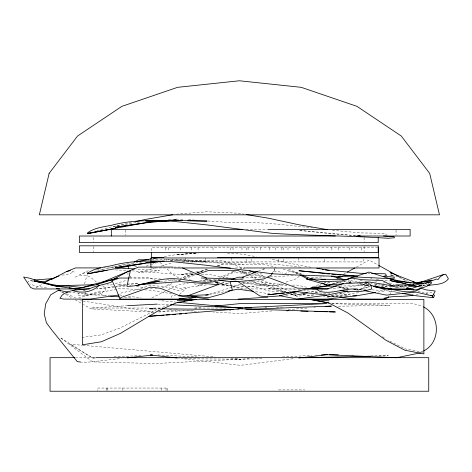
<?xml version="1.0" encoding="UTF-8"?>
<svg xmlns="http://www.w3.org/2000/svg" width="472" height="472" viewBox="0 0 472 472"><rect width="100%" height="100%" fill="white"/><g stroke="black" fill="none" stroke-linecap="round" stroke-linejoin="round"><path stroke-width="0.35" stroke-dasharray="2.36 1.77" d="M127.894 274.521L128.065 272.739M171.271 297.507L172.156 295.502L175.495 295.212M84.482 283.837L87.285 274.574M141.24 289.643L119.552 288.504L85.338 295.56L85.928 293.572L84.394 290.528M389.772 294.805L392.014 290.404M129.747 277.495L130.573 276.498L128.968 275.312M272.362 272.751L273.813 271.164M79.709 292.469L77.455 294.894L82.128 296.009L100.56 291.395C100.465 297.425 106.896 294.976 110.572 295.283M27.24 282.752L29.795 280.397L32.721 280.167M299.283 276.197L296.493 278.698L285.058 282.398M179.431 294.445L186.269 288.445L178.841 290.77L164.067 286.439L149.193 285.495L139.942 288.829L119.552 293.395M375.116 285.353L376.261 284.451L379.948 284.504M421.36 352.401L423.118 351.262M428.063 283.902L429.184 283.206M35.878 287.867L42.692 283.908M129.245 264.94L133.57 262.52M281.265 283.873C275.093 286.71 267.707 284.675 261.146 284.864L252.39 281.536M329.102 282.197L327.167 283.265L329.869 282.138M343.291 274.344L346.513 272.556M356.189 267.205L369.086 260.066L378.066 265.034M75.184 277.141L89.91 269.884M375.281 282.167L376.514 281.56M222.973 277.583L235.493 271.477M151.831 297.814L165.005 291.466M167.643 290.197L178.841 284.799L188.239 283.259M284.728 273.854L290.25 271.276L299.454 274.344M385.636 235.392L386.556 234.973L385.347 233.404L360.183 232.891L330.736 230.1M78.517 298.027L89.91 294.829L97.645 295.124L105.864 290.068L104.2 286.628L102.395 285.885M162.179 287.802L173 283.165M178.41 280.846L181.112 279.69M183.815 278.527L193.962 274.185M197.343 272.739L207.686 268.987M209.509 281.495L215.598 279.029M219.657 277.383L234.531 271.347M239.941 269.152L243.322 267.783L244.791 267.783M420.121 285.483L421.484 284.946M220.914 284.887L222.359 285.005L229.233 282.356M258.095 271.258L262.22 269.671M389.453 276.22L391.441 275.483L394.468 276.144M168.433 305.183L158.267 308.906L120.325 327.898L101.35 334.854L82.382 337.415M83.09 290.941L86.659 289.666M210.5 281.495L219.533 279.094M193.284 273.843L180.434 278.344L194.411 273.66M196.665 272.657L201.397 270.999L203.568 270.875M312.387 286.828L320.636 283.991M324.76 282.569L326.134 282.097M180.906 279.943L178.841 280.651L167.271 279.636M184.351 278.763L196.075 274.745M346.194 282.569L354.796 279.648M197.207 272.722L208.382 268.975M217.468 265.925L222.359 264.285L264.279 264.285L276.161 267.323M354.773 282.049L356.702 281.406L359.576 282.008M313.691 294.758L309.331 295.342L304.387 294.646L301.071 295.738L297.413 296.292L291.206 294.268M146.09 266.137L150.916 264.556M151.6 264.326L158.857 262.149M332.754 283.825L338.341 282.014M420.699 285.979L421.832 285.613L420.871 284.522M217.468 265.854L222.359 264.285M193.974 283.725L198.163 285.43L201.627 284.339M242.921 283.855L251.741 281.265M368.838 284.303C364.573 285.471 362.071 290.805 356.903 288.958M202.795 284.362L198.163 285.43M213.975 280.94L219.563 279.235M112.454 284.575L111.067 284.994L106.884 284.846M115.221 283.731L127.67 279.937M155.282 267.83L138.514 272.81L159.477 270.527L135.942 269.058M160.875 266.173L172.752 262.644M356.702 290.274L369.971 286.327M374.166 285.076L376.261 284.451M222.359 285.005L229.345 282.976M358.112 290.25L370.113 286.828M374.343 285.619L378.579 284.415M382.816 283.206L384.934 282.604M231.958 287.3L210.683 293.82L209.214 293.838M232.643 287.112L238.124 285.613L243.635 286.48M314.588 286.681L322.276 284.592M82.677 273.447L87.662 272.114M97.014 230.69L111.799 226.802L131.511 222.483M94.199 271.837L111.799 267.199L130.089 263.193M334.849 283.76L346.731 280.864L341.622 281.831M395.023 287.914L406.392 285.525M412.788 284.179L414.209 283.878M332.223 283.719L340.896 281.979M425.732 293.165L430.027 292.298L432.464 293.041M240.69 284.321L232.318 285.885L220.648 284.834M358.643 292.634L343.569 294.959L331.143 295.59M311.148 292.127L317.656 290.87M320.547 290.31L323.444 289.749M209.208 294.64L226.56 291.342M349.469 292.038L327.055 296.333L337.179 297.272M139.954 221.887L111.799 226.802M142.037 261.907L111.799 267.199M415.985 295.024L420.068 294.28M191.278 272.769L180.434 274.669L192.723 273.247M195.614 272.014L203.603 271.005M377.665 292.144L384.898 290.899M164.28 256.62L176.392 254.567L196.812 253.128M396.551 287.879L407.395 286.085M421.726 286.126L425.827 285.448M202.7 280.887L208.482 279.937L199.084 280.315M391.494 286.769L380.65 286.646M394.385 286.297L398.722 285.589M368.366 284.114L348.124 287.005L330.778 288.622M392.214 286.699L390.049 287.005L407.395 285.749M392.94 286.592L400.167 285.56M126.225 284.893L96.595 288.958L113.941 287.177M126.95 284.793L138.514 283.206L117.552 284.811L126.225 285.672M160.197 281.737L175.377 279.695M329.952 293.761L327.055 294.139L303.921 290.268M206.311 284.935L178.841 288.504L165.743 283.825M293.006 358.749L240.478 365.316L183.047 358.72M197.06 272.745L200.677 272.326M119.363 358.726L84.335 362.567L81.503 362.177M114.661 287.1L126.225 285.914M129.841 285.542L131.287 285.395M285.843 295.307L296.687 294.209M158.616 311.756L178.351 309.779M194.429 308.169L202.47 307.361M170.557 260.798L175.661 260.29L168.368 260.804M311.26 277.914L324.276 276.716M196.081 253.104L176.392 254.756L198.269 253.08M272.025 310.948L240.478 313.538L213.338 312.092M288.162 309.626L307.968 308.004M313.839 307.526L315.302 307.402M247.918 286.469L250.791 286.25L261.7 288.646L267.772 290.87L282.799 292.044M229.451 310.44L230.92 310.334M236.802 309.903L239.009 309.744M243.912 286.823L238.124 287.241L221.498 283.902M247.523 286.563L267.772 285.106L286.569 285.106M176.392 214.164L207.019 211.786L237.652 213.167L244.065 214.217M127.8 305.679L91.09 308.033L149.223 308.045M249.31 358.738L155.123 363.54L92.636 361.882L60.18 337.521L92.636 358.036L95.574 358.059M282.421 356.968L311.856 355.392M315.538 355.192L317.007 355.115M168.303 219.492L171.979 219.303M162.427 260.202C187.543 257.883 212.571 263.423 237.652 262.674C257.759 262.821 277.861 264.131 297.797 266.804L301.431 267.258M341.516 296.392L327.055 297.136L323.444 296.77M345.852 296.168L347.303 296.097M95.574 357.882L92.636 358.036L69.762 344.165L82.216 345.262M113.953 356.932L141.152 355.522M265.754 277.04L251.995 274.969M270.167 276.81L295.171 275.536M158.616 311.986L193.697 310.305M418.853 285.306L425.98 285.011M62.062 275.028L65.962 274.881L74.104 272.025L70.989 270.804M347.303 295.844L327.055 296.333L347.303 295.944M261.812 358.714L240.478 359.21L178.693 358.72M378.762 356.012L388.326 355.794L371.417 355.481M370.744 283.719L372.196 283.69M264.762 307.608L266.969 307.567M276.539 307.384L282.427 307.278M338.353 306.234L389.872 305.278L331.869 303.697M377.913 286.05L386.739 285.902M396.297 285.737L406.598 285.56M339.669 286.032L369.086 285.631M246.136 229.38L267.294 229.38M377.854 247.635L151.435 247.635L151.435 251.204M151.524 259.753L180.434 259.753L201.397 262.043L243.322 264.285M182.605 260.361L222.359 260.361L246.413 269.53M182.186 261.919L363.245 261.919L363.245 259.287M173.82 267.081L180.434 267.081M103.58 267.913L113.876 267.913M150.934 267.972L173.46 267.972M235.457 267.972L244.82 267.972M96.418 269.884L103.645 269.884M115.215 269.884L128.231 270.55M196.193 274.415L178.841 274.415L131.841 270.828M201.255 274.415L208.482 274.415L228.005 277.943M246.077 277.212L266.326 277.212M129.676 277.908L149.193 277.908L155.4 280.126M129.676 278.043L149.193 278.043L160.763 279.064M292.351 285.106L297.413 285.106L306.588 287.271M246.933 288.958L243.322 288.958L230.743 286.374M251.269 288.958L295.909 288.958M348.843 288.958L343.704 288.958L337.757 286.345L348.124 288.958L337.303 286.805M331.869 303.555L412.982 303.555L422.411 306.08M153.642 308.045L161.737 308.045M194.853 308.051L225.763 308.057M75.414 357.676L95.232 357.676M278.492 389.913L304.8 389.913M241.847 271.152L243.322 271.158L241.876 271.064M203.42 281.259L208.482 281.282M153.913 308.747L160.515 308.818M367.847 273.377L370.03 273.4M182.227 261.069L207.019 261.5L182.227 260.928M351.569 355.115L355.245 355.186M418.829 285.129L425.886 285.471M244.891 309.744L246.36 309.779M227.445 253.11L237.652 253.57L256.178 256.591M157.884 304.151L169.578 304.706M176.392 219.073L184.216 219.48M188.487 219.704L194.181 219.999M411.714 284.044L414.534 284.191M144.857 289.832L149.193 290.056L173.053 293.967M153.494 312.157L91.09 308.906L83.432 304.505M158.061 354.95L197.066 356.968M230.914 358.714L240.478 359.21L234.619 358.69M366.101 289.56L356.702 289.053L362.348 290.209M371.883 289.873L384.898 290.575M153.913 308.936L158.315 309.172M169.324 309.756L198.665 311.313M207.757 220.961L231.191 222.666L242.112 222.229L261.517 222.955L279.996 224.342L312.346 227.899M250.673 272.45L243.322 271.913L249.611 273.241M260.237 273.152L261.706 273.258M240.431 279.713L246.213 280.262M302.989 294.546L304.387 294.646M355.805 235.687L329.55 233.622L298.918 230.336L355.805 235.658M82.948 345.327L214.837 356.95M68.711 292.221L106.147 295.673M124.502 297.366L131.104 297.974M161.937 300.817L175.885 302.104M351.015 282.557L348.124 281.973L351.74 282.321M360.413 283.165L368.366 283.938M136.343 286.669L145.022 287.531M150.078 288.026L152.25 288.245M155.14 288.528L156.586 288.669M426.228 284.185L428.399 284.404M303.024 294.705L314.765 295.891M243.186 282.569L267.772 285.106L247.523 281.465M189.113 279.908L192.723 280.279M215.132 282.58L219.468 283.029M252.715 281.017L286.687 285.076M340.07 293.708L353.086 295.313M370.532 278.515L371.977 278.71M376.314 279.3L379.205 279.69M384.987 280.474L389.323 281.064M274.037 271.028L279.265 271.742L282.811 273.158M119.552 294.941L123.888 295.549M128.231 296.156L141.24 297.974M411.72 284.109L413.85 284.415M400.156 292.628L387.795 290.858L398.633 292.77M255.476 291.666L269.937 293.867M408.752 281.241L406.056 280.74L399.011 277.147M241.741 282.58L267.772 286.469L284.315 291.973M32.851 281.247L29.795 280.397M82.925 301.047L153.5 312.081M348.124 281.973L351.74 282.575M358.968 283.778L369.086 285.466M46.569 287.855L35.66 286.05L29.765 283.92M300.304 289.666L297.413 289.183L267.772 288.445L285.843 291.914M311.024 267.252L298.918 265.181L270.421 259.034M231.758 271.447L247.658 274.214M423.172 352.23L404.899 348.796L387.896 340.106M293.077 293.307L296.687 293.997M413.029 283.932L414.475 284.209M418.806 285.053L420.245 285.33M214.99 282.592L218.607 283.318M356.803 283.725L369.086 286.203L359.853 283.731M222.359 284.651L230.047 286.227M253.8 274.126L264.279 276.338L256.036 273.194M315.349 292.516L318.104 293.212M205.591 279.088L212.577 280.852M217.468 282.091L219.563 282.616M283.147 269.111L303.407 274.267M348.483 280.687L353.457 282.014M418.056 291.242L429.284 294.434M389.17 283.005L394.108 284.415M398.344 285.619L406.109 287.832M204.889 279.135L211.881 281.341M216.07 282.663L218.164 283.324M291.177 294.239L297.413 296.292L290.675 293.708M360.065 280.144L364.095 281.513M364.555 283.141L368.579 284.516M392.964 275.524L390.049 274.521L393.719 276.055M381.228 284.952L386.344 286.722L387.96 287.826M79.756 274.887L81.249 275.4L83.355 275.07L89.91 276.728L96.813 282.433M395.908 276.12L402.427 278.515L406.056 280.74M178.587 277.861L172.481 274.368L165.991 267.919M134.597 266.013L137.204 267.016M290.675 291.537L261.706 280.144M294.717 293.1L296.74 293.879M285.961 291.873L267.772 284.799L258.55 280.344M288.634 269.158L301.525 274.385M208.836 278.981L213.568 280.964M216.276 282.103L218.978 283.235M242.165 271.896L247.558 274.173M250.254 275.312L257.665 278.439M62.505 291.973L63.82 292.557M66.458 293.731L75.679 297.826M79.632 299.584L81.609 300.463M295.401 272.786L298.457 274.244M242.077 272.397L246.691 274.621M247.346 274.94L255.912 279.076M61.738 292.05L64.929 293.879M65.567 294.245L71.95 297.909M75.136 299.744L82.795 304.139M216.577 282.586L219.362 284.404M382.373 336.619L384.745 338.271M418.971 285.342L420.127 286.162M159.996 262.397L163.996 265.937M323.609 281.218L325.651 283.253M84.4 293.23L85.338 295.56M396.043 230.118L396.043 235.274M364.113 237.487L364.113 241.906M364.113 246.549L364.113 251.7M361.511 247.635L361.511 251.588M349.516 247.635L349.516 251.588M344.247 257.966L344.247 261.919M338.276 247.635L338.276 251.588M331.881 247.635L331.881 251.588M324.683 259.287L324.683 261.919M316.96 247.635L316.96 251.588M299.525 247.635L299.525 251.588M298.375 257.966L298.375 261.919M296.923 247.635L296.923 251.588M287.997 247.635L287.997 251.588M283.465 259.287L283.465 261.919M283.383 247.635L283.383 251.588M281.89 247.635L281.89 251.588M278.81 259.287L278.81 261.919M275.607 247.635L275.607 251.588M269.5 247.635L269.5 251.588M260.455 247.635L260.455 251.588M254.349 247.635L254.349 251.588M251.145 259.287L251.145 261.919M248.06 247.635L248.06 251.588M246.573 247.635L246.573 251.588M246.49 259.287L246.49 261.919M241.959 247.635L241.959 251.588M233.032 247.635L233.032 251.588M231.581 257.966L231.581 261.919M230.424 247.635L230.424 251.588M212.996 247.635L212.996 251.588M205.273 257.966L205.273 261.919M198.075 247.635L198.075 251.588M191.679 247.635L191.679 251.588M185.708 257.966L185.708 261.919M180.44 247.635L180.44 251.588M168.445 247.635L168.445 251.588M167.696 390.592L167.696 388.061L97.545 388.061L97.545 390.592M166.704 259.287L166.704 260.603M166.055 388.061L166.055 390.592M165.837 247.635L165.837 251.588M161.188 388.061L161.188 390.592M125.416 230.118L125.416 235.274M122.873 388.061L122.873 390.592M107.492 388.061L107.492 390.592M106.507 388.061L106.507 390.592M93.485 237.487L93.485 241.906M93.485 246.549L93.485 251.7"/><path stroke-width="0.71" d="M128.484 268.651L128.691 266.603M383.524 236.012L394.102 236.684L394.421 237.776L388.008 238.289C349.286 235.611 310.476 235.776 271.754 233.315L207.019 224.926L173.189 221.315C152.674 220.194 131.771 219.846 111.758 225.232C103.392 226.896 94.577 227.705 87.562 232.832L87.65 233.374L115.127 228.407L88.087 233.664M272.155 273.317L271.518 275.017L263.995 278.923C249.476 280.451 234.313 283.182 219.887 280.209C202.016 286.421 183.537 276.562 165.306 279.07C152.356 280.191 139.889 286.569 126.903 286.351L130.337 270.969L127.676 271.624L101.94 282.409M402.25 293.389L415.985 295.761L433.432 297.72L434.505 295.59L433.278 294.062M128.95 278.043L119.552 278.043L112.1 280.687L116.342 289.714L119.971 299.089L120.738 297.59L150.45 287.118L160.344 288.286L178.841 295.431L182.711 296.351L191.779 296.245L208.482 297.702L222.931 293.749L232.283 289.955L230.194 281.837L235.487 281.1L238.124 281.66L259.836 295.932L263.057 296.481L267.772 296.805L279.471 295.926L305.655 289.2L316.588 288.976L319.786 291.354C331.863 294.681 344.277 287.997 356.702 289.053M112.1 280.687L111.345 282.15C104.253 284.74 96.825 285.442 89.91 288.575C80.671 290.268 69.72 288.722 62.068 295.207L59.92 298.333L63.897 299.089L89.91 299.089L118.826 295.041M363.759 290.498L386.344 295.13L415.985 292.103L432.623 296.021L435.255 291.006L425.768 289.808L421.03 288.227L415.985 289.808L390.379 289.159L386.344 290.038L370.591 285.206M428.836 284.893L429.119 284.474L429.243 284.882M388.81 296.687L385.73 299.089L356.702 299.089L340.07 297.543M99.445 285.182C91.993 292.304 82.004 293.608 72.322 290.522M423.703 350.885C440.801 342.572 440.435 315.326 423.52 306.918M427.296 285.507C434.358 284.309 443.674 285.206 448.4 278.822L445.804 274.326L443.887 274.38L440.406 276.598L438.063 279.536L436.435 279.017L425.561 283.33M421.03 288.227C412.239 294.734 400.156 290.764 390.379 289.159M67.98 292.156L58.552 290.215L50.758 294.77L45.731 303.785L44.203 313.839L46.398 322.783L51.997 330.3L77.249 361.593L80.795 362.083M44.551 282.828L50.126 279.583L52.085 279.229L66.263 271.689L75.632 267.913L100.636 267.913M134.19 262.172L138.514 259.753L148.81 259.753M336.837 277.914L340.064 276.126M347.156 272.202L354.897 267.919M127.328 271.772L113.221 279.394L96.123 283.619L82.358 287.578L69.024 286.115L57.407 286.221L52.451 285.3L29.423 278.155L23.6 276.993L30.621 287.46L34.008 288.958L89.361 288.958M371.488 273.418L385.347 273.807L386.556 275.377L383.524 276.409L394.102 277.088L394.421 278.179L388.008 278.687C349.286 276.014 310.476 276.179 271.754 273.719L207.019 265.329L173.189 261.718C152.674 260.591 131.771 260.243 111.758 265.636C103.392 267.299 94.577 268.108 87.562 273.235L87.65 273.778L107.185 270.244M40.214 282.215L33.707 280.976L54.669 285.814L75.632 288.958L96.595 284.651L99.267 283.53M127.676 271.624L138.514 267.081L173.082 267.081M58.858 276.037L45.536 281.218L40.692 281.737M242.289 277.335L257.411 271.518M262.904 269.406L264.279 268.875M348.124 279.684L311.909 279.029L309.602 279.914L299.685 274.828M180.215 298.575L178.841 299.089L196.912 296.457M187.803 295.785L223.651 282.557M231.233 279.76L238.124 277.212L243.912 277.212M417.407 286.563L410.575 288.958L390.049 288.958L374.868 286.964M337.132 278.309L342.631 276.415M196.765 274.503L208.482 270.486L238.124 270.486L241.422 272.078M343.604 283.448L327.055 289.053L297.413 288.156L267.772 277.212M417.171 283.401L443.887 274.38M308.369 288.616L327.167 285.631L331.356 284.274M345.333 279.754L354.413 276.816M355.811 276.368L369.086 272.073L405.418 283.825M96.595 284.651L117.552 278.032M195.32 297.142L188.145 299.089L119.971 299.089M66.263 271.689L70.363 270.562M424.287 282.103L431.968 280.15L416.339 283.43M327.167 285.631L332.058 284.439M135.783 221.545L145.76 219.356L172.829 214.766M136.496 261.789L151.459 258.792M373.423 286.321L390.049 288.958L391.471 288.657M279.335 295.649L297.413 299.089L327.055 295.13L347.528 290.935M353.876 289.631L355.994 289.2M397.33 357.587L420.776 352.779M310.541 288.085L312.706 287.649M297.413 294.776L307.537 292.823M228.005 291.071L238.124 289.147L253.311 291.354M135.977 285.56L159.477 281.223L150.078 282.757M87.65 233.374L145.76 222.672L115.127 227.297L145.76 222.843L163.265 221.114M87.65 273.778L145.046 263.205L115.127 267.701L145.76 263.246L155.241 262.308M407.519 284.781L411.012 285.631L430.865 282.167L431.662 282.911L428.535 285.46L423.343 287.59L390.049 280.521L398.433 282.569M297.413 299.089L327.055 299.089L356.702 295.761L375.5 292.522M153.595 258.432L159.294 257.464M307.673 278.981L306.204 278.923L327.167 285.005L369.086 281.973L392.61 285.89L396.663 284.846L412.498 285.041M148.633 282.993L138.514 284.651L180.434 281.601L218.742 284.71M413.903 283.106L424.021 281.448M179.431 299.484L196.21 299.419L177.242 302.458L158.267 310.759L120.325 333.45L101.35 341.763L82.382 344.82L82.382 299.419L144.403 299.419M205.591 295.201L208.482 294.776L178.841 295.938M183.809 301.083L185.266 300.882M186.723 300.688L196.21 299.419L177.242 299.508M310.541 288.386L327.167 286.203L336.725 286.073M413.13 295.012C403.471 297.389 393.27 295.212 383.819 298.357L385.73 299.089M298.841 358.018L327.308 354.673M297.413 291.354L267.772 294.776L284.398 293.065M127.393 357.841L152.202 355.121M286.569 292.846L288.734 292.622M290.905 292.398L297.413 291.731L327.055 295.13M214.896 306.116L240.478 303.555L326.73 303.555L238.272 308.057M164.722 220.973L171.283 220.324M172.746 220.176L176.392 219.816L164.722 220.672M328.612 288.823L312.706 288.958M148.538 316.323L240.478 308.771L335.338 311.957L329.456 311.809M325.574 306.564L331.444 306.08L246.349 309.408M34.185 280.049L53.206 278.557M152.32 221.58L145.76 222.058L169.1 220.92M155.241 221.368L158.155 221.156M149.406 262.196L145.76 262.462L163.99 261.571M150.863 262.09L155.966 261.712M149.294 316.293L158.12 315.65M159.589 315.544L164.002 315.219M166.209 315.06L169.885 314.789M172.823 314.576L175.767 314.364M179.443 314.092L181.649 313.933M185.325 313.662L186.8 313.555M238.124 299.089L267.772 297.136M127.8 305.679L157.152 304.115M177.242 300.581L196.21 299.419M219.887 280.209L243.322 278.923M321.42 354.879L325.839 354.643L396.622 357.735M174.203 220.672L182.227 220.666M152.385 354.897L150.332 354.962L177.23 358.053M54.669 285.814L93.651 284.734M418.233 286.41L409.029 286.663L406.327 288.227L410.575 288.958M302.263 357.782L370.673 356.201M353.086 295.832L356.702 295.761M158.267 299.785L177.242 299.419L423.874 299.419L423.874 353.906L404.899 350.236L385.931 340.259L347.988 313.024L329.013 303.065L310.045 299.419L329.013 299.525M170.309 304.741L242.685 308.015M244.897 307.974L251.517 307.85M145.76 220.583L176.392 220.394L207.019 221.097L187.331 220.754M139.293 299.508L173.59 299.419M242.49 229.38L111.315 229.38L111.315 236.012M268.025 229.38L410.138 229.38L410.138 236.012L356.407 236.012M335.433 236.012L79.385 236.012L79.385 242.637L378.208 242.637L378.208 237.487M163.949 257.641L151.435 257.641L151.435 252.638M217.503 257.641L378.514 257.641L378.514 247.635M174.186 267.972L230.395 267.972M245.54 267.972L379.022 267.972L379.022 257.966L150.934 257.966L150.934 261.541M74.688 357.676L50.044 357.676L50.044 391.229L428.741 391.229L428.741 357.676L95.963 357.676M347.988 299.419L356.012 299.46M153.182 308.741L149.512 308.706L153.182 308.9M161.984 308.83L233.144 309.561M366.396 273.359L360.183 273.294L325.261 269.895M329.515 354.708L338.336 354.873M201.397 278.032L234.495 278.74M176.392 260.792L181.496 260.91M329.013 299.419L331.934 299.484M286.805 310.771L288.28 310.806M300.776 311.113L308.133 311.29M314.753 311.449L327.249 311.756M310.617 279.094L312.824 279.176M320.913 279.483L325.326 279.654M117.552 267.913L134.467 268.969M329.013 300.817L310.045 299.419L329.013 302.959M331.739 274.197L335.386 274.48M336.843 274.598L341.221 274.94M342.678 275.058L357.263 276.203L298.918 270.733L325.173 273.553M56.304 288.634L59.808 288.958M110.554 296.08L119.363 296.894M177.348 302.239L240.478 308.057M395.111 281.035L423.331 283.89M326.63 273.707L329.55 274.02M324.541 229.404L325.975 229.587M322.4 269.53L323.827 269.713M191.85 296.746L208.482 299.089M412.935 281.855L414.327 282.061L415.49 282.881M246.201 214.565L268.285 218.17L298.918 224.784L327.409 229.646M374.868 286.427L390.049 288.958M316.724 268.226L329.55 270.415M340.129 290.339C350.59 292.074 361.623 292.587 371.712 288.888L370.874 285.147L368.13 282.881L365.44 281.967M390.049 279.052L408.079 282.474M409.519 282.746L410.959 283.023M43.825 282.905L59.006 285.796M69.124 287.719L75.632 288.958M331.427 276.12L344.926 279.731M408.929 288.64L413.867 290.044M408.911 284.952L411.012 285.631M311.909 279.029L320.683 281.637L341.498 281.058L351.687 278.102L361.953 279.684L382.338 280.527L392.61 285.89M249.163 270.574L255.346 272.934M300.806 274.863L312.299 279.282M321.757 282.923L327.167 285.005M414.327 282.061L390.049 272.574L391.966 273.553M182.463 267.937L206.807 278.132M430.83 295.195L432.623 296.021M58.552 290.215L60.528 291.094M378.703 265.388L398.58 276.391M433.432 297.72L432.063 295.655M87.692 233.357L88.04 233.829M274.326 268.875L274.527 270.379M150.934 262.969L150.934 267.258M49.135 173.395L39.347 214.819L439.479 214.819L429.691 173.395L401.271 136.024L357.009 106.371L301.236 87.332L239.416 80.771L177.59 87.332L121.817 106.371L77.555 136.024L49.135 173.395M378.208 245.812L79.385 245.812L79.385 252.437L378.208 252.437L378.208 245.812M360.183 236.035L357.994 235.858L360.183 236.035"/></g></svg>
